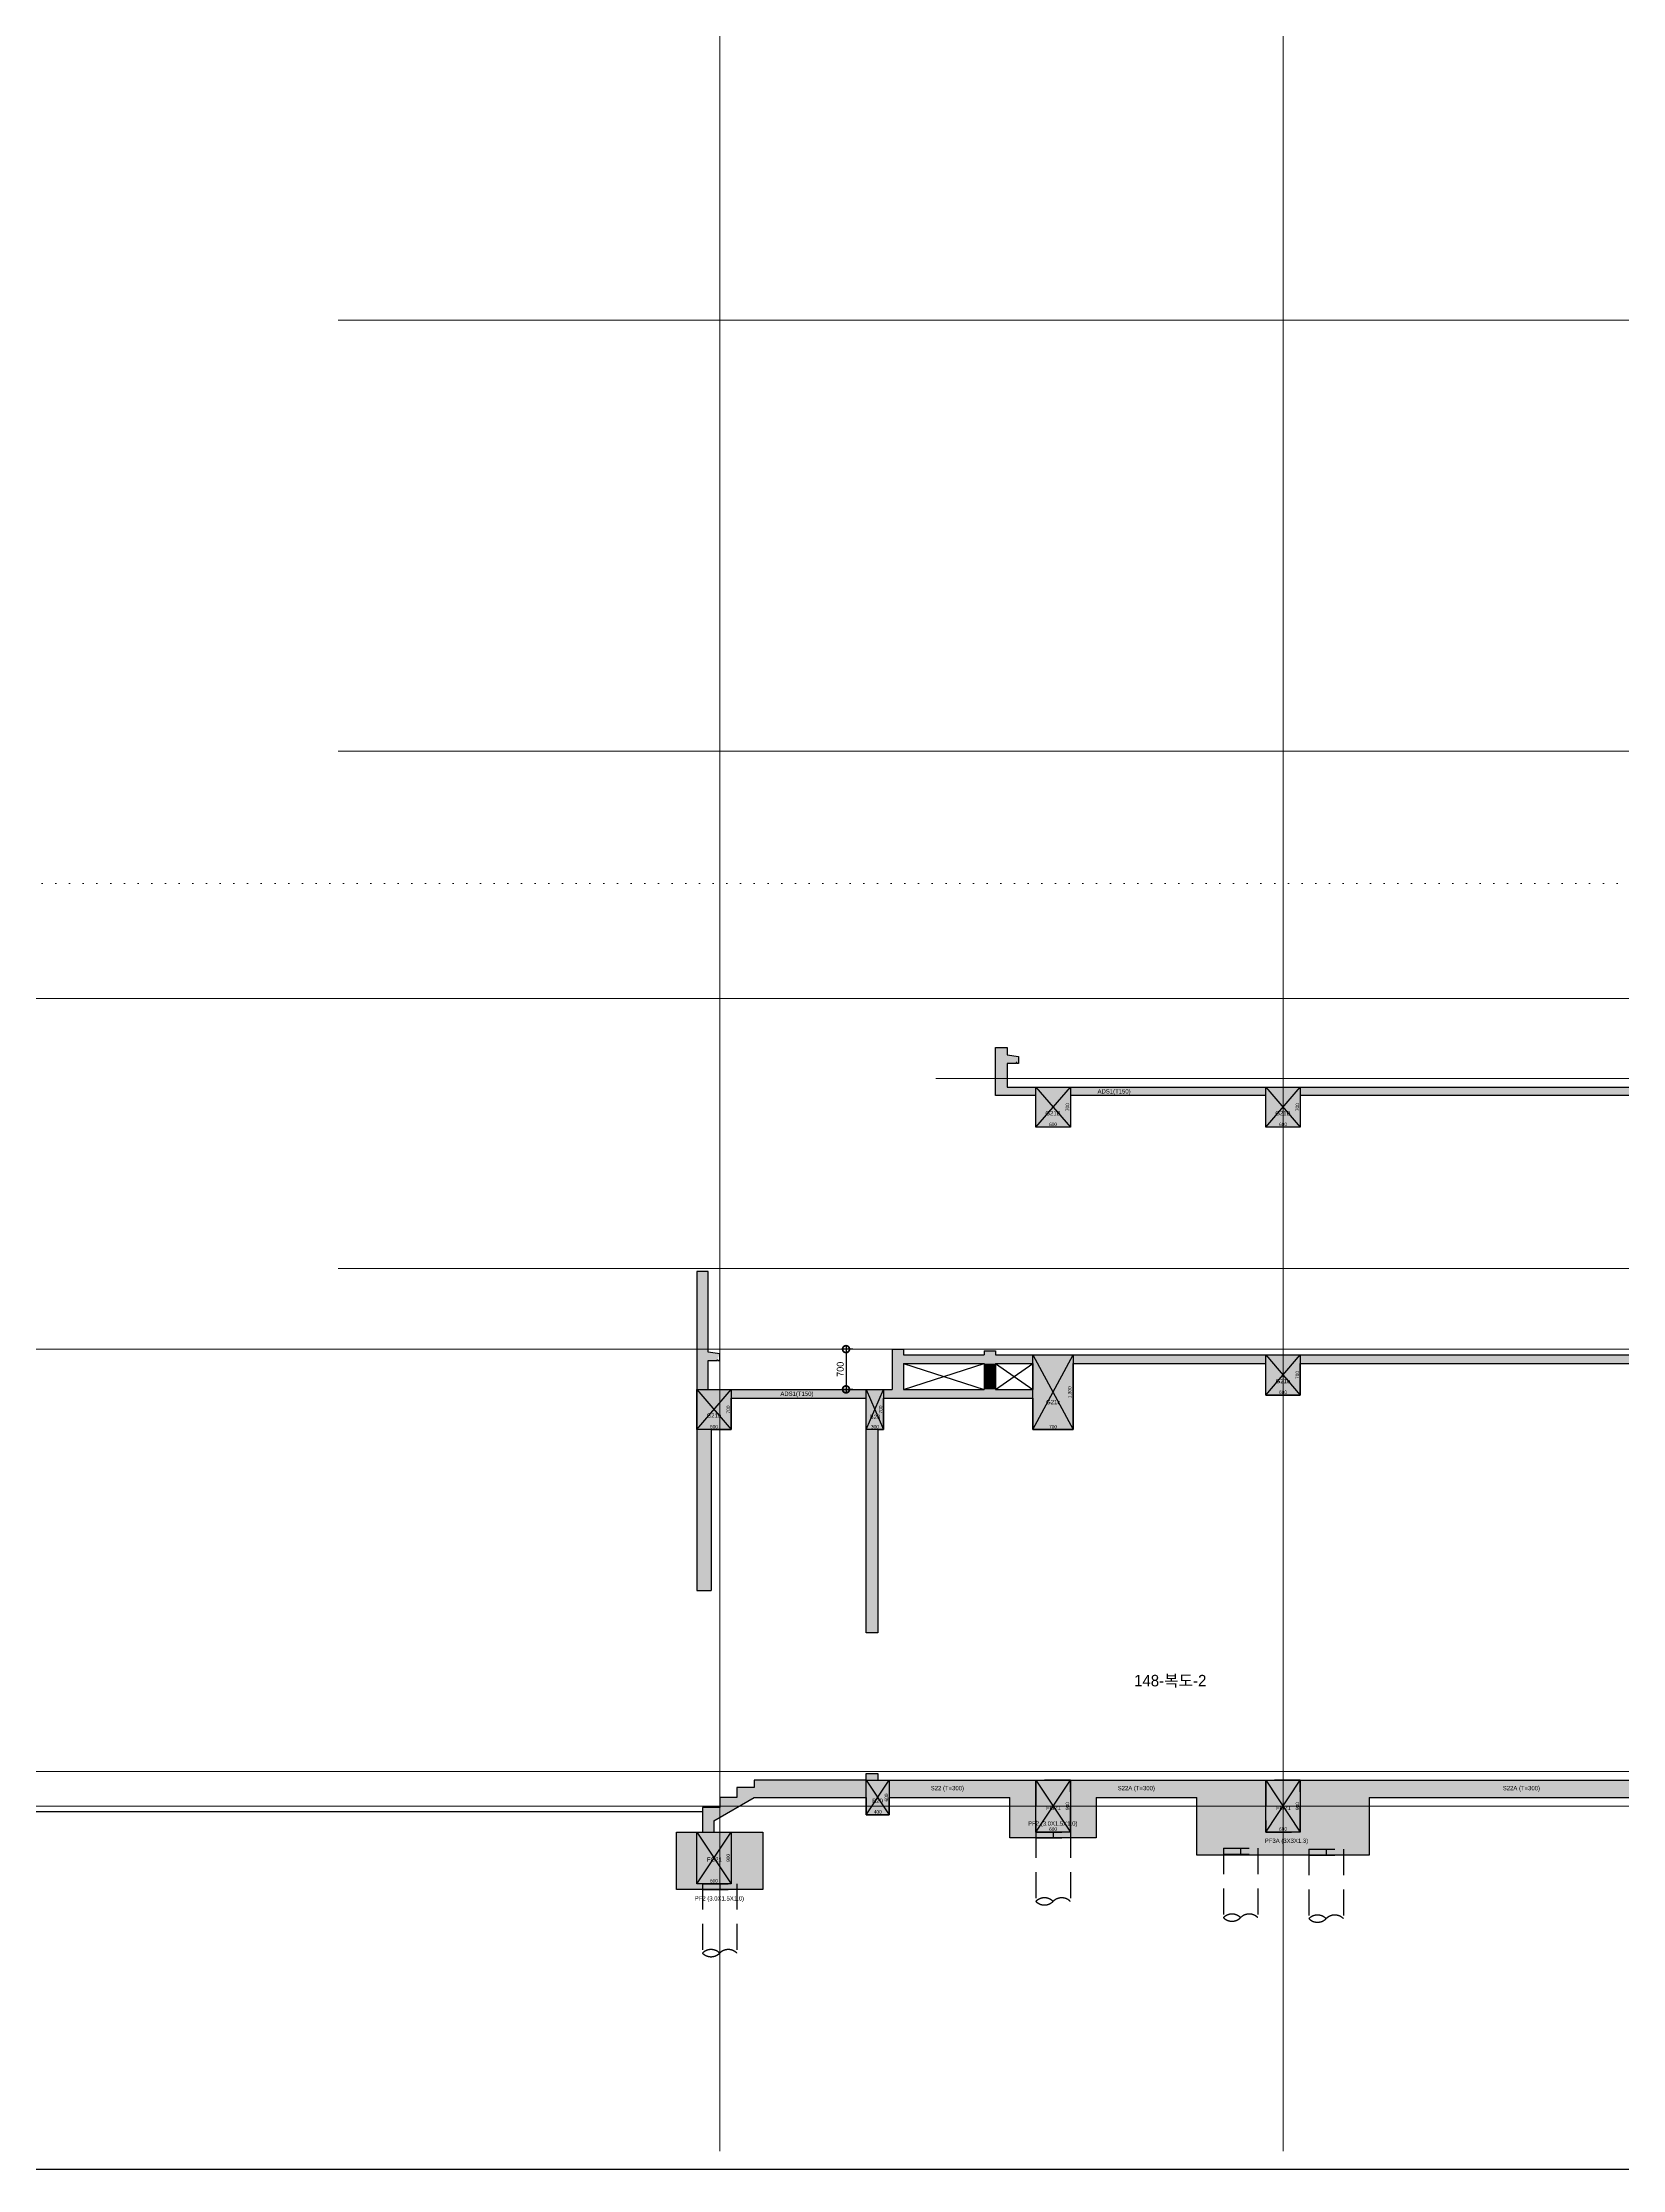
# Model space of a CAD drawing. Header units: millimetres. Extents: x 0 to 841000, y -242618 to -87908.
# Drawn here: x 62516 to 90000, y -162158 to -125158 of the extents above; entities that cross this region are included whole.
import ezdxf
from ezdxf.enums import TextEntityAlignment as Align

# ---------------------------------------------------------------- set-up
doc = ezdxf.new("R2010")
doc.units = ezdxf.units.MM
doc.header["$LTSCALE"] = 250
for name, pattern in [('DOT', [6.35, 0, -6.35]), ('HID', [2.8, 1.8, -1]), ('HIDDEN', [9.525, 6.35, -3.175]), ('PHANTOM2', [31.75, 15.875, -3.175, 3.175, -3.175, 3.175, -3.175])]:
    doc.linetypes.add(name, pattern=pattern)
doc.layers.get('Defpoints').update_dxf_attribs({"color": 151})
for name, color, linetype in [('A-CON', 2, 'Continuous'), ('A-CON-HID', 4, 'HID'), ('A-SITE', 3, 'PHANTOM2'), ('OPEN', 1, 'HID'), ('구조SOLID', 253, 'Continuous'), ('기초', 5, 'HIDDEN')]:
    doc.layers.add(name, color=color, linetype=linetype)
for name, color, linetype, plot in [('AS-HIDLINE', 205, 'Continuous', False), ('CK', 221, 'Continuous', False), ('NO-TEXT', 150, 'Continuous', False), ('NOPLOT', 191, 'Continuous', False)]:
    doc.layers.add(name, color=color, linetype=linetype, plot=plot)
doc.layers.add('CEN', color=1, linetype='Continuous', lineweight=9)
doc.styles.add('Gdim', font='Dotum.ttf')
doc.styles.add('Gtx', font='Dotum.ttf')
doc.dimstyles.new('G-Xdim', dxfattribs={"dimscale": 30, "dimtxt": 2, "dimasz": 1, "dimexe": 1.2, "dimexo": 1.2, "dimgap": 0, "dimtad": 1, "dimdec": 1, "dimdsep": 46, "dimlunit": 6, "dimtxsty": 'Gdim', "dimcen": 1, "dimse1": 1, "dimse2": 1, "dimsd1": 1, "dimsd2": 1, "dimclrd": 1, "dimclre": 1, "dimclrt": 256, "dimadec": 0, "dimazin": 0, "dimtfac": 1, "dimtdec": 1, "dimtix": 1, "dimtmove": 2, "dimatfit": 1, "dimfxl": 2, "dimtolj": 1, "dimlwd": -1, "dimlwe": -1, "dimarcsym": 0})
doc.dimstyles.new('Gdim50', dxfattribs={"dimscale": 40, "dimtxt": 3, "dimasz": 6, "dimexe": 1.5, "dimexo": 2, "dimgap": 1, "dimtad": 1, "dimdec": 0, "dimzin": 0, "dimdsep": 46, "dimlunit": 6, "dimtxsty": 'Gdim', "dimblk": 'DOTSMALL', "dimcen": 1.5, "dimdle": 1.5, "dimclrd": 256, "dimclre": 256, "dimclrt": 256, "dimazin": 0, "dimtfac": 1, "dimtdec": 0, "dimtix": 1, "dimtmove": 2, "dimatfit": 3, "dimldrblk": 'DOTSMALL', "dimfxl": 1.5, "dimtolj": 1, "dimtzin": 0, "dimlwd": -1, "dimlwe": -1, "dimarcsym": 1})

# ---------------------------------------------------------------- blocks, each defined once
blk = doc.blocks.new('*D276')
at = {"layer": 'Defpoints', "color": 0, "linetype": 'Continuous', "transparency": 16777216}
for p in [(-470, -1300), (230, -1280), (230, -1300)]:
    blk.add_point(p, dxfattribs=at)
at = {"layer": 'AS-HIDLINE', "linetype": 'Continuous', "transparency": 16777216, "insert": (-120, -1250), "char_height": 60, "attachment_point": 5, "style": 'Gdim'}
blk.add_mtext('\\A1;700', dxfattribs=at)
blk = doc.blocks.new('*D277')
at = {"layer": 'Defpoints', "color": 0, "linetype": 'Continuous', "transparency": 16777216}
for p in [(230, 0), (210, 0), (230, -1300)]:
    blk.add_point(p, dxfattribs=at)
at = {"layer": 'AS-HIDLINE', "linetype": 'Continuous', "transparency": 16777216, "insert": (174, -650), "char_height": 60, "attachment_point": 5, "rotation": 90, "style": 'Gdim'}
blk.add_mtext('\\A1;1,300', dxfattribs=at)
blk = doc.blocks.new('*D379')
at = {"layer": 'Defpoints', "color": 0, "linetype": 'Continuous', "transparency": 16777216}
for p in [(-470, -700), (-170, -680), (-170, -700)]:
    blk.add_point(p, dxfattribs=at)
at = {"layer": 'AS-HIDLINE', "linetype": 'Continuous', "transparency": 16777216, "insert": (-320, -650), "char_height": 60, "attachment_point": 5, "style": 'Gdim'}
blk.add_mtext('\\A1;300', dxfattribs=at)
blk = doc.blocks.new('*D380')
at = {"layer": 'Defpoints', "color": 0, "linetype": 'Continuous', "transparency": 16777216}
for p in [(-170, 0), (-190, 0), (-170, -700)]:
    blk.add_point(p, dxfattribs=at)
at = {"layer": 'AS-HIDLINE', "linetype": 'Continuous', "transparency": 16777216, "insert": (-220, -350), "char_height": 60, "attachment_point": 5, "rotation": 90, "style": 'Gdim'}
blk.add_mtext('\\A1;700', dxfattribs=at)
blk = doc.blocks.new('*D321')
at = {"layer": 'Defpoints', "color": 0, "linetype": 'Continuous', "transparency": 16777216}
for p in [(-470, -900), (130, -880), (130, -900)]:
    blk.add_point(p, dxfattribs=at)
at = {"layer": 'AS-HIDLINE', "linetype": 'Continuous', "transparency": 16777216, "insert": (-170, -850), "char_height": 60, "attachment_point": 5, "style": 'Gdim'}
blk.add_mtext('\\A1;600', dxfattribs=at)
blk = doc.blocks.new('*D322')
at = {"layer": 'Defpoints', "color": 0, "linetype": 'Continuous', "transparency": 16777216}
for p in [(130, 0), (110, 0), (130, -900)]:
    blk.add_point(p, dxfattribs=at)
at = {"layer": 'AS-HIDLINE', "linetype": 'Continuous', "transparency": 16777216, "insert": (80, -450), "char_height": 60, "attachment_point": 5, "rotation": 90, "style": 'Gdim'}
blk.add_mtext('\\A1;900', dxfattribs=at)
blk = doc.blocks.new('*D323')
at = {"layer": 'Defpoints', "color": 0, "linetype": 'Continuous', "transparency": 16777216}
for p in [(-470, -600), (-70, -580), (-70, -600)]:
    blk.add_point(p, dxfattribs=at)
at = {"layer": 'AS-HIDLINE', "linetype": 'Continuous', "transparency": 16777216, "insert": (-270, -550), "char_height": 60, "attachment_point": 5, "style": 'Gdim'}
blk.add_mtext('\\A1;400', dxfattribs=at)
blk = doc.blocks.new('*D324')
at = {"layer": 'Defpoints', "color": 0, "linetype": 'Continuous', "transparency": 16777216}
for p in [(-70, 0), (-90, 0), (-70, -600)]:
    blk.add_point(p, dxfattribs=at)
at = {"layer": 'AS-HIDLINE', "linetype": 'Continuous', "transparency": 16777216, "insert": (-120, -300), "char_height": 60, "attachment_point": 5, "rotation": 90, "style": 'Gdim'}
blk.add_mtext('\\A1;600', dxfattribs=at)
blk = doc.blocks.new('*D325')
at = {"layer": 'Defpoints', "color": 0, "linetype": 'Continuous', "transparency": 16777216}
for p in [(-470, -900), (130, -880), (130, -900)]:
    blk.add_point(p, dxfattribs=at)
at = {"layer": 'AS-HIDLINE', "linetype": 'Continuous', "transparency": 16777216, "insert": (-170, -850), "char_height": 60, "attachment_point": 5, "style": 'Gdim'}
blk.add_mtext('\\A1;600', dxfattribs=at)
blk = doc.blocks.new('*D326')
at = {"layer": 'Defpoints', "color": 0, "linetype": 'Continuous', "transparency": 16777216}
for p in [(130, 0), (110, 0), (130, -900)]:
    blk.add_point(p, dxfattribs=at)
at = {"layer": 'AS-HIDLINE', "linetype": 'Continuous', "transparency": 16777216, "insert": (80, -450), "char_height": 60, "attachment_point": 5, "rotation": 90, "style": 'Gdim'}
blk.add_mtext('\\A1;900', dxfattribs=at)
blk = doc.blocks.new('*D369')
at = {"layer": 'Defpoints', "color": 0, "linetype": 'Continuous', "transparency": 16777216}
for p in [(-470, -900), (130, -880), (130, -900)]:
    blk.add_point(p, dxfattribs=at)
at = {"layer": 'AS-HIDLINE', "linetype": 'Continuous', "transparency": 16777216, "insert": (-170, -850), "char_height": 60, "attachment_point": 5, "style": 'Gdim'}
blk.add_mtext('\\A1;600', dxfattribs=at)
blk = doc.blocks.new('*D370')
at = {"layer": 'Defpoints', "color": 0, "linetype": 'Continuous', "transparency": 16777216}
for p in [(130, 0), (110, 0), (130, -900)]:
    blk.add_point(p, dxfattribs=at)
at = {"layer": 'AS-HIDLINE', "linetype": 'Continuous', "transparency": 16777216, "insert": (80, -450), "char_height": 60, "attachment_point": 5, "rotation": 90, "style": 'Gdim'}
blk.add_mtext('\\A1;900', dxfattribs=at)
blk = doc.blocks.new('*D371')
at = {"layer": 'Defpoints', "color": 0, "linetype": 'Continuous', "transparency": 16777216}
for p in [(-470, -700), (130, -680), (130, -700)]:
    blk.add_point(p, dxfattribs=at)
at = {"layer": 'AS-HIDLINE', "linetype": 'Continuous', "transparency": 16777216, "insert": (-170, -650), "char_height": 60, "attachment_point": 5, "style": 'Gdim'}
blk.add_mtext('\\A1;600', dxfattribs=at)
blk = doc.blocks.new('*D372')
at = {"layer": 'Defpoints', "color": 0, "linetype": 'Continuous', "transparency": 16777216}
for p in [(130, 0), (110, 0), (130, -700)]:
    blk.add_point(p, dxfattribs=at)
at = {"layer": 'AS-HIDLINE', "linetype": 'Continuous', "transparency": 16777216, "insert": (80, -350), "char_height": 60, "attachment_point": 5, "rotation": 90, "style": 'Gdim'}
blk.add_mtext('\\A1;700', dxfattribs=at)
blk = doc.blocks.new('*D373')
at = {"layer": 'Defpoints', "color": 0, "linetype": 'Continuous', "transparency": 16777216}
for p in [(-470, -700), (130, -680), (130, -700)]:
    blk.add_point(p, dxfattribs=at)
at = {"layer": 'AS-HIDLINE', "linetype": 'Continuous', "transparency": 16777216, "insert": (-170, -650), "char_height": 60, "attachment_point": 5, "style": 'Gdim'}
blk.add_mtext('\\A1;600', dxfattribs=at)
blk = doc.blocks.new('*D374')
at = {"layer": 'Defpoints', "color": 0, "linetype": 'Continuous', "transparency": 16777216}
for p in [(130, 0), (110, 0), (130, -700)]:
    blk.add_point(p, dxfattribs=at)
at = {"layer": 'AS-HIDLINE', "linetype": 'Continuous', "transparency": 16777216, "insert": (80, -350), "char_height": 60, "attachment_point": 5, "rotation": 90, "style": 'Gdim'}
blk.add_mtext('\\A1;700', dxfattribs=at)
blk = doc.blocks.new('*D351')
at = {"layer": 'Defpoints', "color": 0, "linetype": 'Continuous', "transparency": 16777216}
for p in [(-470, -700), (130, -680), (130, -700)]:
    blk.add_point(p, dxfattribs=at)
at = {"layer": 'AS-HIDLINE', "linetype": 'Continuous', "transparency": 16777216, "insert": (-170, -650), "char_height": 60, "attachment_point": 5, "style": 'Gdim'}
blk.add_mtext('\\A1;600', dxfattribs=at)
blk = doc.blocks.new('*D352')
at = {"layer": 'Defpoints', "color": 0, "linetype": 'Continuous', "transparency": 16777216}
for p in [(130, 0), (110, 0), (130, -700)]:
    blk.add_point(p, dxfattribs=at)
at = {"layer": 'AS-HIDLINE', "linetype": 'Continuous', "transparency": 16777216, "insert": (80, -350), "char_height": 60, "attachment_point": 5, "rotation": 90, "style": 'Gdim'}
blk.add_mtext('\\A1;700', dxfattribs=at)
blk = doc.blocks.new('*D353')
at = {"layer": 'Defpoints', "color": 0, "linetype": 'Continuous', "transparency": 16777216}
for p in [(-470, -700), (130, -680), (130, -700)]:
    blk.add_point(p, dxfattribs=at)
at = {"layer": 'AS-HIDLINE', "linetype": 'Continuous', "transparency": 16777216, "insert": (-170, -650), "char_height": 60, "attachment_point": 5, "style": 'Gdim'}
blk.add_mtext('\\A1;600', dxfattribs=at)
blk = doc.blocks.new('*D354')
at = {"layer": 'Defpoints', "color": 0, "linetype": 'Continuous', "transparency": 16777216}
for p in [(130, 0), (110, 0), (130, -700)]:
    blk.add_point(p, dxfattribs=at)
at = {"layer": 'AS-HIDLINE', "linetype": 'Continuous', "transparency": 16777216, "insert": (80, -350), "char_height": 60, "attachment_point": 5, "rotation": 90, "style": 'Gdim'}
blk.add_mtext('\\A1;700', dxfattribs=at)
blk = doc.blocks.new('A$C0084f8d2')
at = {"layer": 'NOPLOT', "linetype": 'HID'}
blk.add_line((-300, 0), (300, 0), dxfattribs=at)
at = {"layer": 'NOPLOT'}
blk.add_line((0, 100), (0, 0), dxfattribs=at)
at = {"layer": '기초', "linetype": 'HID'}
for p, q in [((-300, 100), (300, 100)), ((-300, 100), (-300, -1107, 0)), ((300, 100), (300, -1107, 0))]:
    blk.add_line(p, q, dxfattribs=at)
for centre, start, end in [((-150, -1257, 0), 45, 135), ((-150, -957, 0), 225, 315), ((150, -1257, 0), 45, 135)]:
    blk.add_arc(centre, 212, start, end, dxfattribs=at)
blk = doc.blocks.new('_DotSmall')
at = {"color": 0, "linetype": 'ByBlock', "const_width": 0.5}
blk.add_lwpolyline([(-0.0625, 0, 1), (0.0625, 0, 1)], format="xyb", close=True, dxfattribs=at)
blk = doc.blocks.new('*D92')
at = {"layer": 'CK', "transparency": 16777216}
for p, q in [((76612, -147888), (76433, -147888)), ((76493, -147828), (76493, -148648)), ((76612, -148588), (76433, -148588))]:
    blk.add_line(p, q, dxfattribs=at)
at = {"layer": 'Defpoints', "color": 0, "transparency": 16777216}
for p in [(76692, -147888), (76493, -148588), (76692, -148588)]:
    blk.add_point(p, dxfattribs=at)
at = {"layer": 'CK', "transparency": 16777216, "xscale": 240, "yscale": 240, "zscale": 240}
for p, rotation in [((76493, -147888), 90), ((76493, -148588), 270)]:
    blk.add_blockref('_DotSmall', p, dxfattribs=dict(at, rotation=rotation))
at = {"layer": 'CK', "transparency": 16777216, "insert": (76393, -148238), "char_height": 120, "attachment_point": 5, "rotation": 90, "style": 'Gdim'}
blk.add_mtext('\\A1;700', dxfattribs=at)
blk = doc.blocks.new('*U132')
at = {"layer": 'AS-HIDLINE', "linetype": 'Continuous'}
for p, q in [((-470.09, -1300), (229.91, 0)), ((-470.09, 0), (229.91, -1300))]:
    blk.add_line(p, q, dxfattribs=at)
blk.add_lwpolyline([(-470.09, -1300), (-470.09, 0), (229.91, 0), (229.91, -1300)], close=True, dxfattribs=at)
dim = blk.add_linear_dim(base=(210.04, 0), p1=(229.91, -1300), p2=(229.91, 0), angle=90, dimstyle='G-Xdim', override={"dimtxsty": 'Gdim'}, dxfattribs=at)
dim.commit()
dim.dimension.update_dxf_attribs({"geometry": '*D277', "text_midpoint": (174.21, -650)})
dim = blk.add_linear_dim(base=(229.91, -1280.06), p1=(-470.09, -1300), p2=(229.91, -1300), dimstyle='G-Xdim', override={"dimtxsty": 'Gdim'}, dxfattribs=at)
dim.commit()
dim.dimension.update_dxf_attribs({"geometry": '*D276', "text_midpoint": (-120.09, -1250.02)})
blk = doc.blocks.new('*U133')
at = {"layer": 'AS-HIDLINE', "linetype": 'Continuous'}
for p, q in [((-470.09, -700), (-170.09, 0)), ((-470.09, 0), (-170.09, -700))]:
    blk.add_line(p, q, dxfattribs=at)
blk.add_lwpolyline([(-470.09, -700), (-470.09, 0), (-170.09, 0), (-170.09, -700)], close=True, dxfattribs=at)
dim = blk.add_linear_dim(base=(-189.96, 0), p1=(-170.09, -700), p2=(-170.09, 0), angle=90, dimstyle='G-Xdim', override={"dimtxsty": 'Gdim'}, dxfattribs=at)
dim.commit()
dim.dimension.update_dxf_attribs({"geometry": '*D380', "text_midpoint": (-220.01, -350)})
dim = blk.add_linear_dim(base=(-170.09, -680.06), p1=(-470.09, -700), p2=(-170.09, -700), dimstyle='G-Xdim', override={"dimtxsty": 'Gdim'}, dxfattribs=at)
dim.commit()
dim.dimension.update_dxf_attribs({"geometry": '*D379', "text_midpoint": (-320.09, -650.02)})
blk = doc.blocks.new('*U103')
at = {"layer": 'AS-HIDLINE', "linetype": 'Continuous'}
for p, q in [((-470.09, -900), (129.91, 0)), ((-470.09, 0), (129.91, -900))]:
    blk.add_line(p, q, dxfattribs=at)
blk.add_lwpolyline([(-470.09, -900), (-470.09, 0), (129.91, 0), (129.91, -900)], close=True, dxfattribs=at)
dim = blk.add_linear_dim(base=(110.04, 0), p1=(129.91, -900), p2=(129.91, 0), angle=90, dimstyle='G-Xdim', override={"dimtxsty": 'Gdim'}, dxfattribs=at)
dim.commit()
dim.dimension.update_dxf_attribs({"geometry": '*D322', "text_midpoint": (79.99, -450)})
dim = blk.add_linear_dim(base=(129.91, -880.06), p1=(-470.09, -900), p2=(129.91, -900), dimstyle='G-Xdim', override={"dimtxsty": 'Gdim'}, dxfattribs=at)
dim.commit()
dim.dimension.update_dxf_attribs({"geometry": '*D321', "text_midpoint": (-170.09, -850.02)})
blk = doc.blocks.new('*U104')
at = {"layer": 'AS-HIDLINE', "linetype": 'Continuous'}
for p, q in [((-470.09, -600), (-70.09, 0)), ((-470.09, 0), (-70.09, -600))]:
    blk.add_line(p, q, dxfattribs=at)
blk.add_lwpolyline([(-470.09, -600), (-470.09, 0), (-70.09, 0), (-70.09, -600)], close=True, dxfattribs=at)
dim = blk.add_linear_dim(base=(-89.96, 0), p1=(-70.09, -600), p2=(-70.09, 0), angle=90, dimstyle='G-Xdim', override={"dimtxsty": 'Gdim'}, dxfattribs=at)
dim.commit()
dim.dimension.update_dxf_attribs({"geometry": '*D324', "text_midpoint": (-120.01, -300)})
dim = blk.add_linear_dim(base=(-70.09, -580.06), p1=(-470.09, -600), p2=(-70.09, -600), dimstyle='G-Xdim', override={"dimtxsty": 'Gdim'}, dxfattribs=at)
dim.commit()
dim.dimension.update_dxf_attribs({"geometry": '*D323', "text_midpoint": (-270.09, -550.02)})
blk = doc.blocks.new('*U105')
at = {"layer": 'AS-HIDLINE', "linetype": 'Continuous'}
for p, q in [((-470.09, -900), (129.91, 0)), ((-470.09, 0), (129.91, -900))]:
    blk.add_line(p, q, dxfattribs=at)
blk.add_lwpolyline([(-470.09, -900), (-470.09, 0), (129.91, 0), (129.91, -900)], close=True, dxfattribs=at)
dim = blk.add_linear_dim(base=(110.04, 0), p1=(129.91, -900), p2=(129.91, 0), angle=90, dimstyle='G-Xdim', override={"dimtxsty": 'Gdim'}, dxfattribs=at)
dim.commit()
dim.dimension.update_dxf_attribs({"geometry": '*D326', "text_midpoint": (79.99, -450)})
dim = blk.add_linear_dim(base=(129.91, -880.06), p1=(-470.09, -900), p2=(129.91, -900), dimstyle='G-Xdim', override={"dimtxsty": 'Gdim'}, dxfattribs=at)
dim.commit()
dim.dimension.update_dxf_attribs({"geometry": '*D325', "text_midpoint": (-170.09, -850.02)})
blk = doc.blocks.new('*U127')
at = {"layer": 'AS-HIDLINE', "linetype": 'Continuous'}
for p, q in [((-470.09, -900), (129.91, 0)), ((-470.09, 0), (129.91, -900))]:
    blk.add_line(p, q, dxfattribs=at)
blk.add_lwpolyline([(-470.09, -900), (-470.09, 0), (129.91, 0), (129.91, -900)], close=True, dxfattribs=at)
dim = blk.add_linear_dim(base=(110.04, 0), p1=(129.91, -900), p2=(129.91, 0), angle=90, dimstyle='G-Xdim', override={"dimtxsty": 'Gdim'}, dxfattribs=at)
dim.commit()
dim.dimension.update_dxf_attribs({"geometry": '*D370', "text_midpoint": (79.99, -450)})
dim = blk.add_linear_dim(base=(129.91, -880.06), p1=(-470.09, -900), p2=(129.91, -900), dimstyle='G-Xdim', override={"dimtxsty": 'Gdim'}, dxfattribs=at)
dim.commit()
dim.dimension.update_dxf_attribs({"geometry": '*D369', "text_midpoint": (-170.09, -850.02)})
blk = doc.blocks.new('*U128')
at = {"layer": 'AS-HIDLINE', "linetype": 'Continuous'}
for p, q in [((-470.09, -700), (129.91, 0)), ((-470.09, 0), (129.91, -700))]:
    blk.add_line(p, q, dxfattribs=at)
blk.add_lwpolyline([(-470.09, -700), (-470.09, 0), (129.91, 0), (129.91, -700)], close=True, dxfattribs=at)
dim = blk.add_linear_dim(base=(110.04, 0), p1=(129.91, -700), p2=(129.91, 0), angle=90, dimstyle='G-Xdim', override={"dimtxsty": 'Gdim'}, dxfattribs=at)
dim.commit()
dim.dimension.update_dxf_attribs({"geometry": '*D372', "text_midpoint": (79.99, -350)})
dim = blk.add_linear_dim(base=(129.91, -680.06), p1=(-470.09, -700), p2=(129.91, -700), dimstyle='G-Xdim', override={"dimtxsty": 'Gdim'}, dxfattribs=at)
dim.commit()
dim.dimension.update_dxf_attribs({"geometry": '*D371', "text_midpoint": (-170.09, -650.02)})
blk = doc.blocks.new('*U129')
at = {"layer": 'AS-HIDLINE', "linetype": 'Continuous'}
for p, q in [((-470.09, -700), (129.91, 0)), ((-470.09, 0), (129.91, -700))]:
    blk.add_line(p, q, dxfattribs=at)
blk.add_lwpolyline([(-470.09, -700), (-470.09, 0), (129.91, 0), (129.91, -700)], close=True, dxfattribs=at)
dim = blk.add_linear_dim(base=(110.04, 0), p1=(129.91, -700), p2=(129.91, 0), angle=90, dimstyle='G-Xdim', override={"dimtxsty": 'Gdim'}, dxfattribs=at)
dim.commit()
dim.dimension.update_dxf_attribs({"geometry": '*D374', "text_midpoint": (79.99, -350)})
dim = blk.add_linear_dim(base=(129.91, -680.06), p1=(-470.09, -700), p2=(129.91, -700), dimstyle='G-Xdim', override={"dimtxsty": 'Gdim'}, dxfattribs=at)
dim.commit()
dim.dimension.update_dxf_attribs({"geometry": '*D373', "text_midpoint": (-170.09, -650.02)})
blk = doc.blocks.new('*U118')
at = {"layer": 'AS-HIDLINE', "linetype": 'Continuous'}
for p, q in [((-470.09, -700), (129.91, 0)), ((-470.09, 0), (129.91, -700))]:
    blk.add_line(p, q, dxfattribs=at)
blk.add_lwpolyline([(-470.09, -700), (-470.09, 0), (129.91, 0), (129.91, -700)], close=True, dxfattribs=at)
dim = blk.add_linear_dim(base=(110.04, 0), p1=(129.91, -700), p2=(129.91, 0), angle=90, dimstyle='G-Xdim', override={"dimtxsty": 'Gdim'}, dxfattribs=at)
dim.commit()
dim.dimension.update_dxf_attribs({"geometry": '*D352', "text_midpoint": (79.99, -350)})
dim = blk.add_linear_dim(base=(129.91, -680.06), p1=(-470.09, -700), p2=(129.91, -700), dimstyle='G-Xdim', override={"dimtxsty": 'Gdim'}, dxfattribs=at)
dim.commit()
dim.dimension.update_dxf_attribs({"geometry": '*D351', "text_midpoint": (-170.09, -650.02)})
blk = doc.blocks.new('*U119')
at = {"layer": 'AS-HIDLINE', "linetype": 'Continuous'}
for p, q in [((-470.09, -700), (129.91, 0)), ((-470.09, 0), (129.91, -700))]:
    blk.add_line(p, q, dxfattribs=at)
blk.add_lwpolyline([(-470.09, -700), (-470.09, 0), (129.91, 0), (129.91, -700)], close=True, dxfattribs=at)
dim = blk.add_linear_dim(base=(110.04, 0), p1=(129.91, -700), p2=(129.91, 0), angle=90, dimstyle='G-Xdim', override={"dimtxsty": 'Gdim'}, dxfattribs=at)
dim.commit()
dim.dimension.update_dxf_attribs({"geometry": '*D354', "text_midpoint": (79.99, -350)})
dim = blk.add_linear_dim(base=(129.91, -680.06), p1=(-470.09, -700), p2=(129.91, -700), dimstyle='G-Xdim', override={"dimtxsty": 'Gdim'}, dxfattribs=at)
dim.commit()
dim.dimension.update_dxf_attribs({"geometry": '*D353', "text_midpoint": (-170.09, -650.02)})

msp = doc.modelspace()

# ---------------------------------------------------------------- hatches: boundary and pattern name
at = {"layer": '구조SOLID'}
h = msp.add_hatch(color=256, dxfattribs=at)
h.dxf.hatch_style = 1
h.paths.add_polyline_path([(105995.252, -143478.133), (116195.252, -143478.133), (116195.252, -144028.133), (116795.252, -144028.133), (116795.252, -143328.133), (79295.252, -143328.133), (79295.252, -142918.133), (79450.252, -142918.133), (79450.252, -142903.133), (79465.252, -142903.133), (79465.252, -142918.133), (79495.252, -142918.133), (79495.252, -142798.133), (79295.252, -142768.133), (79295.252, -142638.133), (79095.252, -142638.133), (79095.252, -143478.133), (79795.252, -143478.133), (79795.252, -144028.133), (80395.252, -144028.133), (80395.252, -143478.133), (83795.252, -143478.133), (83795.252, -144028.133), (84395.252, -144028.133), (84395.252, -143478.133), (94595.252, -143478.133), (94595.252, -144028.133), (95195.252, -144028.133), (95195.252, -143478.133), (105395.252, -143478.133), (105395.252, -144028.133), (105995.252, -144028.133)])
h = msp.add_hatch(color=256, dxfattribs=at)
h.dxf.hatch_style = 1
h.paths.add_polyline_path([(96395.252, -156688.133), (104195.252, -156688.133), (104195.252, -157888.133), (107195.252, -157888.133), (107195.252, -156688.133), (114995.252, -156688.133), (114995.252, -157888.133), (117995.252, -157888.133), (117995.252, -156688.133), (126995.252, -156688.133), (126995.252, -157288.133), (127595.252, -157288.133), (127595.252, -156688.133), (134195.253, -156688.133), (134195.253, -157288.133), (134795.253, -157288.133), (134795.253, -155688.133), (146195.252, -155688.133), (146195.252, -156388.133), (147695.252, -156388.133), (147695.252, -155688.133), (151270.252, -155688.133), (151270.252, -156888.133), (154270.252, -156888.133), (154270.252, -155688.133), (155418.368, -155688.135), (155418.368, -155988.135), (155818.368, -155988.133), (155818.368, -155288.135), (155668.368, -155288.135), (155668.368, -155388.133), (134795.252, -155388.133), (134795.252, -148138.133), (137995.252, -148138.133), (137995.252, -148688.133), (138595.252, -148688.133), (138595.252, -148138.135), (148595.252, -148138.135), (148595.252, -148688.133), (149195.252, -148688.133), (149195.252, -148138.135), (152695.252, -148138.135), (152695.252, -148688.133), (153295.252, -148688.133), (153295.252, -148138.135), (155268.368, -148138.135), (155268.368, -148688.135), (155568.368, -148688.135), (155568.368, -147988.135), (141295.252, -147988.135), (141295.252, -147903.133), (141095.252, -147903.133), (141095.252, -147988.133), (112795.252, -147988.133), (112795.252, -147788.133), (112595.252, -147788.133), (112595.252, -147988.133), (109595.252, -147988.133), (109595.252, -147788.133), (109395.252, -147788.133), (109395.252, -147988.133), (79095.252, -147988.133), (79095.252, -147916.133), (78895.252, -147916.133), (78895.252, -147988.133), (77495.252, -147988.133), (77495.252, -147888.133), (77295.252, -147888.133), (77295.252, -148588.133), (74095.252, -148588.133), (74095.252, -148088.133), (74250.252, -148088.133), (74250.252, -148073.133), (74295.252, -147968.133), (74095.252, -147938.133), (74095.252, -146538.133), (73895.252, -146538.133), (73895.252, -152088.133), (74145.252, -152088.133), (74145.252, -149288.133), (74495.252, -149288.133), (74495.252, -148738.133), (76845.252, -148738.133), (76845.252, -152823.133), (77045.252, -152823.133), (77045.252, -149288.133), (77145.252, -149288.133), (77145.252, -148738.133), (79745.252, -148738.133), (79745.252, -149288.133), (80445.252, -149288.133), (80445.252, -148138.133), (83795.252, -148138.133), (83795.252, -148688.133), (84395.252, -148688.133), (84395.252, -148138.133), (90895.252, -148138.133), (90895.252, -148888.133), (91195.252, -148888.133), (91195.252, -155388.133), (77045.252, -155388.133), (77045.252, -155268.133), (76845.252, -155268.133), (76845.252, -155388.133), (74895.252, -155388.133), (74895.252, -155513.133), (74595.252, -155513.133), (74595.252, -155688.133), (74295.252, -155688.133), (74295.252, -155863.133), (73995.252, -155863.133), (73995.252, -156288.133), (73545.252, -156288.133), (73545.252, -157288.133), (75045.252, -157288.133), (75045.252, -156288.133), (74195.252, -156288.133), (74195.252, -156095.122), (74892.947, -155688.133), (76845.252, -155688.133), (76845.252, -155988.111), (77245.252, -155988.111), (77245.252, -155688.133), (79345.252, -155688.133), (79345.252, -156388.133), (80845.252, -156388.133), (80845.252, -155688.133), (82595.252, -155688.133), (82595.252, -156688.133), (85595.252, -156688.133), (85595.252, -155688.133), (91195.252, -155688.133), (91195.252, -156388.133), (90595.252, -156388.133), (90595.252, -157088.133), (92095.252, -157088.133), (92095.252, -156688.133), (93395.252, -156688.133), (93395.252, -157888.133), (96395.252, -157888.133)])
h.paths.add_polyline_path([(91495.252, -156388.133), (91495.252, -155713.133), (94487.771, -155713.133), (100245.252, -156288.881), (100245.252, -156388.133)], flags=16)
h.paths.add_polyline_path([(94495.252, -155563.133), (91495.252, -155563.133), (91495.252, -148138.133), (94595.252, -148138.133), (94595.252, -148688.133), (95195.252, -148688.133), (95195.252, -148138.133), (105395.252, -148138.133), (105395.252, -148688.133), (105995.252, -148688.133), (105995.252, -148138.133), (116195.252, -148138.133), (116195.252, -148688.133), (116795.252, -148688.133), (116795.252, -148138.133), (126995.252, -148138.133), (126995.252, -148688.133), (127595.252, -148688.133), (127595.252, -148138.133), (134495.252, -148138.133), (134495.252, -156388.133), (101245.252, -156388.133), (101245.252, -156238.133)], flags=16)
h.paths.add_polyline_path([(79745.252, -148588.133), (77495.252, -148588.133), (77495.252, -148138.133), (79745.252, -148138.133)], flags=16)
h = msp.add_hatch(color=256, dxfattribs=at)
h.dxf.hatch_style = 1
h.paths.add_polyline_path([(78895.252, -148138.133), (78895.252, -148588.133), (79095.252, -148588.133), (79095.252, -148138.133)])

# ---------------------------------------------------------------- linework, layer by layer
msp.add_line((182250, -162158.412), (8250, -162158.412))
at = {"layer": 'A-CON'}
for p, q in [((73895.252, -146538.133), (73895.252, -152088.133)), ((74095.252, -146538.133), (73895.252, -146538.133)), ((74095.252, -147938.133), (74095.252, -146538.133)), ((74295.252, -147968.133), (74095.252, -147938.133)), ((74295.252, -148088.133), (74295.252, -147968.133)), ((77295.252, -147888.133), (77295.252, -148588.133)), ((77295.252, -147888.133), (77495.252, -147888.133)), ((77495.252, -147888.133), (77495.252, -147988.133)), ((77495.252, -147988.133), (78895.252, -147988.133)), ((78895.252, -147916.133), (78895.252, -147988.133)), ((78895.252, -147916.133), (79095.252, -147916.133)), ((79095.252, -147916.133), (79095.252, -147988.133)), ((79095.252, -147988.133), (109395.252, -147988.133)), ((74095.252, -148088.133), (74250.252, -148088.133)), ((74095.252, -148588.133), (74095.252, -148088.133)), ((74250.252, -148088.133), (74250.252, -148073.133)), ((74250.252, -148073.133), (74265.252, -148073.133)), ((74265.252, -148073.133), (74265.252, -148088.133)), ((74265.252, -148088.133), (74295.252, -148088.133)), ((77495.252, -148138.133), (77495.252, -148588.133)), ((77495.252, -148138.133), (78895.252, -148138.133)), ((78895.252, -148138.133), (78895.252, -148588.133)), ((79095.252, -148138.133), (79095.252, -148588.133)), ((79095.252, -148138.133), (79745.252, -148138.133)), ((79745.252, -148138.133), (79745.252, -148588.133)), ((80445.252, -148138.133), (83795.252, -148138.133)), ((80445.252, -149288.133), (80445.252, -148138.133)), ((83795.252, -148688.133), (83795.252, -148138.133)), ((84395.252, -148138.133), (90895.252, -148138.133)), ((84395.252, -148688.133), (84395.252, -148138.133)), ((74095.252, -148588.133), (77295.252, -148588.133)), ((74495.252, -149288.133), (74495.252, -148738.133)), ((74495.252, -148738.133), (76845.252, -148738.133)), ((76845.252, -152823.133), (76845.252, -148738.133)), ((77145.252, -148738.133), (79745.252, -148738.133)), ((77145.252, -149288.133), (77145.252, -148738.133)), ((77495.252, -148588.133), (78895.252, -148588.133)), ((79095.252, -148588.133), (79745.252, -148588.133)), ((79745.252, -148738.133), (79745.252, -149288.133)), ((83795.252, -148688.133), (84395.252, -148688.133)), ((74145.252, -149288.133), (74145.252, -152088.133)), ((74145.252, -149288.133), (74495.252, -149288.133)), ((77045.252, -149288.133), (77045.252, -152823.133)), ((77045.252, -149288.133), (77145.252, -149288.133)), ((79745.252, -149288.133), (80445.252, -149288.133)), ((73895.252, -152088.133), (74145.252, -152088.133)), ((77045.252, -152823.133), (76845.252, -152823.133)), ((76845.252, -155388.133), (74895.252, -155388.133)), ((74895.252, -155388.133), (74895.252, -155513.133)), ((76845.252, -155388.133), (76845.252, -155268.133)), ((76845.252, -155268.133), (77045.252, -155268.133)), ((77045.252, -155268.133), (77045.252, -155388.133)), ((77045.252, -155388.133), (91195.252, -155388.133)), ((74195.252, -156095.122), (74892.947, -155688.133)), ((74595.252, -155688.133), (74295.252, -155688.133)), ((74295.252, -155688.133), (74295.252, -155863.133)), ((74895.252, -155513.133), (74595.252, -155513.133)), ((74595.252, -155513.133), (74595.252, -155688.133)), ((74892.947, -155688.133), (76845.252, -155688.133)), ((76845.252, -155688.133), (76845.252, -155988.111)), ((77245.252, -155688.133), (79345.252, -155688.133)), ((77245.252, -155988.111), (77245.252, -155688.133)), ((79345.252, -156388.133), (79345.252, -155688.133)), ((80845.252, -155688.133), (82595.252, -155688.133)), ((80845.252, -155688.133), (80845.252, -156388.133)), ((82595.252, -156688.133), (82595.252, -155688.133)), ((85595.252, -155688.133), (91195.252, -155688.133)), ((85595.252, -155688.133), (85595.252, -156688.133)), ((74295.252, -155863.133), (73995.252, -155863.133)), ((73995.252, -155863.133), (73995.252, -156288.133)), ((74195.252, -156095.122), (74195.252, -156288.133)), ((76845.252, -155988.111), (77245.252, -155988.111)), ((73545.252, -156288.133), (73995.252, -156288.133)), ((73545.252, -157288.133), (73545.252, -156288.133)), ((74195.252, -156288.133), (75045.252, -156288.133)), ((75045.252, -156288.133), (75045.252, -157288.133)), ((80845.252, -156388.133), (79345.252, -156388.133)), ((85595.252, -156688.133), (82595.252, -156688.133)), ((75045.252, -157288.133), (73545.252, -157288.133))]:
    msp.add_line(p, q, dxfattribs=at)
at = {"layer": 'A-CON', "elevation": 0}
msp.add_lwpolyline([(94595.252, -143478.133), (84395.252, -143478.133), (84395.252, -144028.133), (83795.252, -144028.133), (83795.252, -143478.133), (80395.252, -143478.133), (80395.252, -144028.133), (79795.252, -144028.133), (79795.252, -143478.133), (79095.252, -143478.133), (79095.252, -142638.133), (79295.252, -142638.133), (79295.252, -142768.133), (79495.252, -142798.133), (79495.252, -142918.133), (79465.252, -142918.133), (79465.252, -142903.133), (79450.252, -142903.133), (79450.252, -142918.133), (79295.252, -142918.133), (79295.252, -143328.133), (148695.252, -143328.133)], dxfattribs=at)
at = {"layer": 'A-CON', "color": 0, "linetype": 'HID', "elevation": 0}
msp.add_lwpolyline([(73895.252, -156288.133), (74495.252, -156288.133), (74495.252, -157188.133), (73895.252, -157188.133)], close=True, dxfattribs=at)
at = {"layer": 'A-CON-HID', "linetype": 'HID', "elevation": 0}
for points in [[(79795.252, -155388.133), (79795.252, -156288.133), (80395.252, -156288.133), (80395.252, -155388.133)], [(83795.252, -155388.133), (83795.252, -156288.133), (84395.252, -156288.133), (84395.252, -155388.133)]]:
    msp.add_lwpolyline(points, close=True, dxfattribs=at)
at = {"layer": 'A-SITE', "linetype": 'Continuous'}
msp.add_line((73995.252, -155938.133), (19867.587, -155938.133), dxfattribs=at)
at = {"layer": 'CEN'}
for p, q in [((74295.252, -103912.586), (74295.252, -161838.133)), ((84095.252, -161838.133), (84095.252, -103912.586)), ((67656.658, -129988.133, 0), (170632.413, -129988.133, 0)), ((67656.658, -137488.133, 0), (170632.413, -137488.133, 0)), ((78054.052, -143178.133), (149455.737, -143178.133)), ((67656.658, -146488.133, 0), (170632.413, -146488.133, 0)), ((19867.587, -155238.133), (170632.413, -155238.133, 0)), ((19867.587, -155838.133), (170632.413, -155838.133))]:
    msp.add_line(p, q, dxfattribs=at)
at = {"layer": 'CEN', "color": 11, "linetype": 'DOT', "ltscale": 0.15}
msp.add_line((19867.587, -139788.133), (170632.413, -139788.133), dxfattribs=at)
at = {"layer": 'CEN', "elevation": 0}
for points in [[(170632.413, -141788.133), (19867.587, -141788.133)], [(170632.413, -147888.133), (19867.587, -147888.133)]]:
    msp.add_lwpolyline(points, dxfattribs=at)
at = {"layer": 'OPEN', "linetype": 'Continuous'}
for p, q in [((77495.252, -148138.133), (78895.252, -148588.133)), ((77495.252, -148588.133), (78895.252, -148138.133)), ((79095.252, -148138.133), (79745.252, -148588.133)), ((79095.252, -148588.133), (79745.252, -148138.133))]:
    msp.add_line(p, q, dxfattribs=at)

# ---------------------------------------------------------------- block references
at = {"layer": 'AS-HIDLINE', "linetype": 'Continuous'}
for name, p in [('*U118', (80265.346, -143328.133)), ('*U119', (84265.346, -143328.133)), ('*U132', (80215.346, -147988.133)), ('*U129', (84265.346, -147988.133)), ('*U128', (74365.346, -148588.133)), ('*U133', (77315.346, -148588.133)), ('*U104', (77315.346, -155388.111)), ('*U105', (80265.346, -155388.133)), ('*U127', (84265.346, -155388.133)), ('*U103', (74365.346, -156288.133))]:
    msp.add_blockref(name, p, dxfattribs=at)
at = {"layer": '기초'}
for p in [(80095.252, -156388.133), (83357.177, -156670.787), (84845.252, -156688.133), (74295.252, -157288.133)]:
    msp.add_blockref('A$C0084f8d2', p, dxfattribs=at)

# ---------------------------------------------------------------- texts
at = {"layer": 'AS-HIDLINE', "linetype": 'Continuous', "style": 'Gtx'}
for s, p in [('ADS1(T150)', (81156.336, -143403.513)), ('G21B', (80093.826, -143783.315)), ('G21B', (84093.826, -143783.315)), ('ADS1(T150)', (75639.314, -148663.513)), ('G21b', (84093.826, -148443.315)), ('G21b', (74193.826, -149043.315)), ('B20', (76997.295, -149066.642)), ('B20', (77042.13, -155745.637)), ('S22 (T=300)', (78255.994, -155524.601)), ('S22A (T=300)', (81542.949, -155524.601)), ('S22A (T=300)', (88241.803, -155524.601)), ('PF2 (3.0X1.5X1.0)', (80090.145, -156139.84)), ('PF3A (3X3X1.3)', (84155.25, -156440.032)), ('PF2 (3.0X1.5X1.0)', (74290.145, -157442.932))]:
    msp.add_text(s, height=75, dxfattribs=at).set_placement(p, align=Align.MIDDLE_CENTER)
at = {"layer": 'AS-HIDLINE', "color": 1, "linetype": 'Continuous', "style": 'Gtx'}
msp.add_text('G21c', height=75, dxfattribs=at).set_placement((80097.295, -148809.569), align=Align.MIDDLE_CENTER)
at = {"layer": 'AS-HIDLINE', "linetype": 'Continuous', "style": 'Gtx'}
for p in [(79973.545, -155905.038), (83973.545, -155905.038), (74073.545, -156805.038)]:
    msp.add_text('FG21', height=75, dxfattribs=at).set_placement(p)
at = {"layer": 'NO-TEXT', "style": 'Gdim'}
msp.add_text('148-복도-2', height=200, dxfattribs=at).set_placement((82132.837, -153655.225), align=Align.MIDDLE)

# ---------------------------------------------------------------- dimensions: what is measured, and where the dimension line sits
at = {"layer": 'CK'}
dim = msp.add_linear_dim(base=(76493.41, -148588.133), p1=(76691.684, -147888.133), p2=(76691.684, -148588.133), angle=90, dimstyle='Gdim50', dxfattribs=at)
dim.commit()
dim.dimension.update_dxf_attribs({"geometry": '*D92', "text_midpoint": (76393.329, -148238.133)})

doc.saveas('drawing.dxf')
